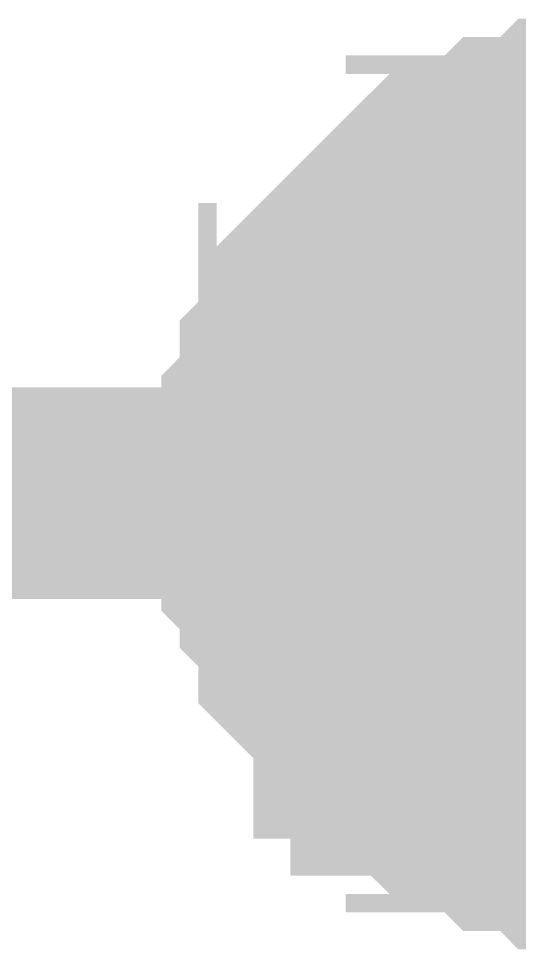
# Model space of a CAD drawing. Header units: inches. Extents: x 0 to 841, y 0 to 594.
# Drawn here: x 674.141 to 674.851, y 466.829 to 468.148 of the extents above; entities that cross this region are included whole.
import ezdxf

# ---------------------------------------------------------------- set-up
doc = ezdxf.new("R2010")
doc.units = ezdxf.units.IN
doc.layers.add('Sheet', color=255, linetype='Continuous')

msp = doc.modelspace()

# ---------------------------------------------------------------- linework, layer by layer
at = {"layer": 'Sheet'}
for points in [[(674.4933, 467.4758, 0.2997, 0.2997, 0), (674.4933, 467.5019, 0.2997, 0.2997, 0), (674.4933, 467.5281, 0.2997, 0.2997, 0), (674.4933, 467.5542, 0.2997, 0.2997, 0), (674.4933, 467.5803, 0.2997, 0.2997, 0), (674.5194, 467.6065, 0.2997, 0.2997, 0), (674.5194, 467.6326, 0.2997, 0.2997, 0), (674.5194, 467.6587, 0.2997, 0.2997, 0), (674.5456, 467.6849, 0.2997, 0.2997, 0), (674.5456, 467.711, 0.2997, 0.2997, 0), (674.5456, 467.7371, 0.2997, 0.2997, 0), (674.5717, 467.7371, 0.2997, 0.2997, 0), (674.5717, 467.7632, 0.2997, 0.2997, 0), (674.5978, 467.7894, 0.2997, 0.2997, 0), (674.6239, 467.8155, 0.2997, 0.2997, 0), (674.6239, 467.8155, 0.2997, 0.2997, 0), (674.6501, 467.8416, 0.2997, 0.2997, 0), (674.6762, 467.8678, 0.2997, 0.2997, 0), (674.6762, 467.8678, 0.2997, 0.2997, 0), (674.7023, 467.8939, 0.2997, 0.2997, 0), (674.7285, 467.92, 0.2997, 0.2997, 0), (674.7546, 467.92, 0.2997, 0.2997, 0), (674.7546, 467.9462, 0.2997, 0.2997, 0), (674.7807, 467.9462, 0.2997, 0.2997, 0), (674.8069, 467.9462, 0.2997, 0.2997, 0), (674.833, 467.9723, 0.2997, 0.2997, 0), (674.8591, 467.9723, 0.2997, 0.2997, 0), (674.8853, 467.9723, 0.2997, 0.2997, 0), (674.9114, 467.9984, 0.2997, 0.2997, 0), (674.9375, 467.9984, 0.2997, 0.2997, 0), (674.9636, 467.9984, 0.2997, 0.2997, 0), (674.9898, 467.9984, 0.2997, 0.2997, 0), (675.0159, 467.9984, 0.2997, 0.2997, 0)], [(674.4933, 467.4758, 0.2997, 0.2997, 0), (674.4933, 467.5019, 0.2997, 0.2997, 0), (674.4933, 467.5281, 0.2997, 0.2997, 0), (674.4933, 467.5542, 0.2997, 0.2997, 0), (674.4933, 467.5803, 0.2997, 0.2997, 0), (674.5194, 467.6065, 0.2997, 0.2997, 0), (674.5194, 467.6326, 0.2997, 0.2997, 0), (674.5194, 467.6587, 0.2997, 0.2997, 0), (674.5456, 467.6849, 0.2997, 0.2997, 0), (674.5456, 467.711, 0.2997, 0.2997, 0), (674.5456, 467.7371, 0.2997, 0.2997, 0), (674.5717, 467.7371, 0.2997, 0.2997, 0), (674.5717, 467.7632, 0.2997, 0.2997, 0), (674.5978, 467.7894, 0.2997, 0.2997, 0), (674.6239, 467.8155, 0.2997, 0.2997, 0), (674.6239, 467.8155, 0.2997, 0.2997, 0), (674.6501, 467.8416, 0.2997, 0.2997, 0), (674.6762, 467.8678, 0.2997, 0.2997, 0), (674.6762, 467.8678, 0.2997, 0.2997, 0), (674.7023, 467.8939, 0.2997, 0.2997, 0), (674.7285, 467.92, 0.2997, 0.2997, 0), (674.7546, 467.92, 0.2997, 0.2997, 0), (674.7546, 467.9462, 0.2997, 0.2997, 0), (674.7807, 467.9462, 0.2997, 0.2997, 0), (674.8069, 467.9462, 0.2997, 0.2997, 0), (674.833, 467.9723, 0.2997, 0.2997, 0), (674.8591, 467.9723, 0.2997, 0.2997, 0), (674.8853, 467.9723, 0.2997, 0.2997, 0), (674.9114, 467.9984, 0.2997, 0.2997, 0), (674.9375, 467.9984, 0.2997, 0.2997, 0), (674.9636, 467.9984, 0.2997, 0.2997, 0), (674.9898, 467.9984, 0.2997, 0.2997, 0), (675.0159, 467.9984, 0.2997, 0.2997, 0)], [(674.4933, 467.4758, 0.2997, 0.2997, 0), (674.4933, 467.5019, 0.2997, 0.2997, 0), (674.4933, 467.5281, 0.2997, 0.2997, 0), (674.4933, 467.5542, 0.2997, 0.2997, 0), (674.4933, 467.5803, 0.2997, 0.2997, 0), (674.5194, 467.6065, 0.2997, 0.2997, 0), (674.5194, 467.6326, 0.2997, 0.2997, 0), (674.5194, 467.6587, 0.2997, 0.2997, 0), (674.5456, 467.6849, 0.2997, 0.2997, 0), (674.5456, 467.711, 0.2997, 0.2997, 0), (674.5456, 467.7371, 0.2997, 0.2997, 0), (674.5717, 467.7371, 0.2997, 0.2997, 0), (674.5717, 467.7632, 0.2997, 0.2997, 0), (674.5978, 467.7894, 0.2997, 0.2997, 0), (674.6239, 467.8155, 0.2997, 0.2997, 0), (674.6239, 467.8155, 0.2997, 0.2997, 0), (674.6501, 467.8416, 0.2997, 0.2997, 0), (674.6762, 467.8678, 0.2997, 0.2997, 0), (674.6762, 467.8678, 0.2997, 0.2997, 0), (674.7023, 467.8939, 0.2997, 0.2997, 0), (674.7285, 467.92, 0.2997, 0.2997, 0), (674.7546, 467.92, 0.2997, 0.2997, 0), (674.7546, 467.9462, 0.2997, 0.2997, 0), (674.7807, 467.9462, 0.2997, 0.2997, 0), (674.8069, 467.9462, 0.2997, 0.2997, 0), (674.833, 467.9723, 0.2997, 0.2997, 0), (674.8591, 467.9723, 0.2997, 0.2997, 0), (674.8853, 467.9723, 0.2997, 0.2997, 0), (674.9114, 467.9984, 0.2997, 0.2997, 0), (674.9375, 467.9984, 0.2997, 0.2997, 0), (674.9636, 467.9984, 0.2997, 0.2997, 0), (674.9898, 467.9984, 0.2997, 0.2997, 0), (675.0159, 467.9984, 0.2997, 0.2997, 0)], [(674.4933, 467.4758, 0.2997, 0.2997, 0), (674.4933, 467.5019, 0.2997, 0.2997, 0), (674.4933, 467.5281, 0.2997, 0.2997, 0), (674.4933, 467.5542, 0.2997, 0.2997, 0), (674.4933, 467.5803, 0.2997, 0.2997, 0), (674.5194, 467.6065, 0.2997, 0.2997, 0), (674.5194, 467.6326, 0.2997, 0.2997, 0), (674.5194, 467.6587, 0.2997, 0.2997, 0), (674.5456, 467.6849, 0.2997, 0.2997, 0), (674.5456, 467.711, 0.2997, 0.2997, 0), (674.5456, 467.7371, 0.2997, 0.2997, 0), (674.5717, 467.7371, 0.2997, 0.2997, 0), (674.5717, 467.7632, 0.2997, 0.2997, 0), (674.5978, 467.7894, 0.2997, 0.2997, 0), (674.6239, 467.8155, 0.2997, 0.2997, 0), (674.6239, 467.8155, 0.2997, 0.2997, 0), (674.6501, 467.8416, 0.2997, 0.2997, 0), (674.6762, 467.8678, 0.2997, 0.2997, 0), (674.6762, 467.8678, 0.2997, 0.2997, 0), (674.7023, 467.8939, 0.2997, 0.2997, 0), (674.7285, 467.92, 0.2997, 0.2997, 0), (674.7546, 467.92, 0.2997, 0.2997, 0), (674.7546, 467.9462, 0.2997, 0.2997, 0), (674.7807, 467.9462, 0.2997, 0.2997, 0), (674.8069, 467.9462, 0.2997, 0.2997, 0), (674.833, 467.9723, 0.2997, 0.2997, 0), (674.8591, 467.9723, 0.2997, 0.2997, 0), (674.8853, 467.9723, 0.2997, 0.2997, 0), (674.9114, 467.9984, 0.2997, 0.2997, 0), (674.9375, 467.9984, 0.2997, 0.2997, 0), (674.9636, 467.9984, 0.2997, 0.2997, 0), (674.9898, 467.9984, 0.2997, 0.2997, 0), (675.0159, 467.9984, 0.2997, 0.2997, 0)], [(674.4933, 467.4758, 0.0991, 0.0991, 0), (674.4933, 467.5019, 0.0991, 0.0991, 0), (674.4933, 467.5281, 0.0991, 0.0991, 0), (674.4933, 467.5542, 0.0991, 0.0991, 0), (674.4933, 467.5803, 0.0991, 0.0991, 0), (674.5194, 467.6065, 0.0991, 0.0991, 0), (674.5194, 467.6326, 0.0991, 0.0991, 0), (674.5194, 467.6587, 0.0991, 0.0991, 0), (674.5456, 467.6849, 0.0991, 0.0991, 0), (674.5456, 467.711, 0.0991, 0.0991, 0), (674.5456, 467.7371, 0.0991, 0.0991, 0), (674.5717, 467.7371, 0.0991, 0.0991, 0), (674.5717, 467.7632, 0.0991, 0.0991, 0), (674.5978, 467.7894, 0.0991, 0.0991, 0), (674.6239, 467.8155, 0.0991, 0.0991, 0), (674.6239, 467.8155, 0.0991, 0.0991, 0), (674.6501, 467.8416, 0.0991, 0.0991, 0), (674.6762, 467.8678, 0.0991, 0.0991, 0), (674.6762, 467.8678, 0.0991, 0.0991, 0), (674.7023, 467.8939, 0.0991, 0.0991, 0), (674.7285, 467.92, 0.0991, 0.0991, 0), (674.7546, 467.92, 0.0991, 0.0991, 0), (674.7546, 467.9462, 0.0991, 0.0991, 0), (674.7807, 467.9462, 0.0991, 0.0991, 0), (674.8069, 467.9462, 0.0991, 0.0991, 0), (674.833, 467.9723, 0.0991, 0.0991, 0), (674.8591, 467.9723, 0.0991, 0.0991, 0), (674.8853, 467.9723, 0.0991, 0.0991, 0), (674.9114, 467.9984, 0.0991, 0.0991, 0)], [(674.4933, 467.4758, 0.0991, 0.0991, 0), (674.4933, 467.5019, 0.0991, 0.0991, 0), (674.4933, 467.5281, 0.0991, 0.0991, 0), (674.4933, 467.5542, 0.0991, 0.0991, 0), (674.4933, 467.5803, 0.0991, 0.0991, 0), (674.5194, 467.6065, 0.0991, 0.0991, 0), (674.5194, 467.6326, 0.0991, 0.0991, 0), (674.5194, 467.6587, 0.0991, 0.0991, 0), (674.5456, 467.6849, 0.0991, 0.0991, 0), (674.5456, 467.711, 0.0991, 0.0991, 0), (674.5456, 467.7371, 0.0991, 0.0991, 0), (674.5717, 467.7371, 0.0991, 0.0991, 0), (674.5717, 467.7632, 0.0991, 0.0991, 0), (674.5978, 467.7894, 0.0991, 0.0991, 0), (674.6239, 467.8155, 0.0991, 0.0991, 0), (674.6239, 467.8155, 0.0991, 0.0991, 0), (674.6501, 467.8416, 0.0991, 0.0991, 0), (674.6762, 467.8678, 0.0991, 0.0991, 0), (674.6762, 467.8678, 0.0991, 0.0991, 0), (674.7023, 467.8939, 0.0991, 0.0991, 0), (674.7285, 467.92, 0.0991, 0.0991, 0), (674.7546, 467.92, 0.0991, 0.0991, 0), (674.7546, 467.9462, 0.0991, 0.0991, 0), (674.7807, 467.9462, 0.0991, 0.0991, 0), (674.8069, 467.9462, 0.0991, 0.0991, 0), (674.833, 467.9723, 0.0991, 0.0991, 0), (674.8591, 467.9723, 0.0991, 0.0991, 0), (674.8853, 467.9723, 0.0991, 0.0991, 0), (674.9114, 467.9984, 0.0991, 0.0991, 0)], [(674.4933, 467.4758, 0.0991, 0.0991, 0), (674.4933, 467.5019, 0.0991, 0.0991, 0), (674.4933, 467.5281, 0.0991, 0.0991, 0), (674.4933, 467.5542, 0.0991, 0.0991, 0), (674.4933, 467.5803, 0.0991, 0.0991, 0), (674.5194, 467.6065, 0.0991, 0.0991, 0), (674.5194, 467.6326, 0.0991, 0.0991, 0), (674.5194, 467.6587, 0.0991, 0.0991, 0), (674.5456, 467.6849, 0.0991, 0.0991, 0), (674.5456, 467.711, 0.0991, 0.0991, 0), (674.5456, 467.7371, 0.0991, 0.0991, 0), (674.5717, 467.7371, 0.0991, 0.0991, 0), (674.5717, 467.7632, 0.0991, 0.0991, 0), (674.5978, 467.7894, 0.0991, 0.0991, 0), (674.6239, 467.8155, 0.0991, 0.0991, 0), (674.6239, 467.8155, 0.0991, 0.0991, 0), (674.6501, 467.8416, 0.0991, 0.0991, 0), (674.6762, 467.8678, 0.0991, 0.0991, 0), (674.6762, 467.8678, 0.0991, 0.0991, 0), (674.7023, 467.8939, 0.0991, 0.0991, 0), (674.7285, 467.92, 0.0991, 0.0991, 0), (674.7546, 467.92, 0.0991, 0.0991, 0), (674.7546, 467.9462, 0.0991, 0.0991, 0), (674.7807, 467.9462, 0.0991, 0.0991, 0), (674.8069, 467.9462, 0.0991, 0.0991, 0), (674.833, 467.9723, 0.0991, 0.0991, 0), (674.8591, 467.9723, 0.0991, 0.0991, 0), (674.8853, 467.9723, 0.0991, 0.0991, 0), (674.9114, 467.9984, 0.0991, 0.0991, 0)], [(674.4933, 467.4758, 0.0991, 0.0991, 0), (674.4933, 467.5019, 0.0991, 0.0991, 0), (674.4933, 467.5281, 0.0991, 0.0991, 0), (674.4933, 467.5542, 0.0991, 0.0991, 0), (674.4933, 467.5803, 0.0991, 0.0991, 0), (674.5194, 467.6065, 0.0991, 0.0991, 0), (674.5194, 467.6326, 0.0991, 0.0991, 0), (674.5194, 467.6587, 0.0991, 0.0991, 0), (674.5456, 467.6849, 0.0991, 0.0991, 0), (674.5456, 467.711, 0.0991, 0.0991, 0), (674.5456, 467.7371, 0.0991, 0.0991, 0), (674.5717, 467.7371, 0.0991, 0.0991, 0), (674.5717, 467.7632, 0.0991, 0.0991, 0), (674.5978, 467.7894, 0.0991, 0.0991, 0), (674.6239, 467.8155, 0.0991, 0.0991, 0), (674.6239, 467.8155, 0.0991, 0.0991, 0), (674.6501, 467.8416, 0.0991, 0.0991, 0), (674.6762, 467.8678, 0.0991, 0.0991, 0), (674.6762, 467.8678, 0.0991, 0.0991, 0), (674.7023, 467.8939, 0.0991, 0.0991, 0), (674.7285, 467.92, 0.0991, 0.0991, 0), (674.7546, 467.92, 0.0991, 0.0991, 0), (674.7546, 467.9462, 0.0991, 0.0991, 0), (674.7807, 467.9462, 0.0991, 0.0991, 0), (674.8069, 467.9462, 0.0991, 0.0991, 0), (674.833, 467.9723, 0.0991, 0.0991, 0), (674.8591, 467.9723, 0.0991, 0.0991, 0), (674.8853, 467.9723, 0.0991, 0.0991, 0), (674.9114, 467.9984, 0.0991, 0.0991, 0)], [(717.5049, 467.4758, 0.2997, 0.2997, 0), (675.0159, 467.4758, 0.2997, 0.2997, 0), (670.0249, 467.4758, 0.2997, 0.2997, 0)], [(675.0159, 466.9793, 0.2997, 0.2997, 0), (674.9898, 466.9793, 0.2997, 0.2997, 0), (674.9636, 466.9793, 0.2997, 0.2997, 0), (674.9375, 466.9793, 0.2997, 0.2997, 0), (674.9114, 466.9793, 0.2997, 0.2997, 0), (674.8853, 467.0055, 0.2997, 0.2997, 0), (674.8591, 467.0055, 0.2997, 0.2997, 0), (674.833, 467.0055, 0.2997, 0.2997, 0), (674.8069, 467.0316, 0.2997, 0.2997, 0), (674.7807, 467.0316, 0.2997, 0.2997, 0), (674.7546, 467.0316, 0.2997, 0.2997, 0), (674.7546, 467.0577, 0.2997, 0.2997, 0), (674.7285, 467.0577, 0.2997, 0.2997, 0), (674.7023, 467.0838, 0.2997, 0.2997, 0), (674.6762, 467.0838, 0.2997, 0.2997, 0), (674.6762, 467.11, 0.2997, 0.2997, 0), (674.6501, 467.1361, 0.2997, 0.2997, 0), (674.6239, 467.1361, 0.2997, 0.2997, 0), (674.6239, 467.1622, 0.2997, 0.2997, 0), (674.5978, 467.1884, 0.2997, 0.2997, 0), (674.5717, 467.2145, 0.2997, 0.2997, 0), (674.5717, 467.2145, 0.2997, 0.2997, 0), (674.5456, 467.2406, 0.2997, 0.2997, 0), (674.5456, 467.2668, 0.2997, 0.2997, 0), (674.5456, 467.2929, 0.2997, 0.2997, 0), (674.5194, 467.319, 0.2997, 0.2997, 0), (674.5194, 467.3452, 0.2997, 0.2997, 0), (674.5194, 467.3452, 0.2997, 0.2997, 0), (674.4933, 467.3713, 0.2997, 0.2997, 0), (674.4933, 467.3974, 0.2997, 0.2997, 0), (674.4933, 467.4235, 0.2997, 0.2997, 0), (674.4933, 467.4497, 0.2997, 0.2997, 0), (674.4933, 467.4758, 0.2997, 0.2997, 0)], [(674.4933, 467.4758, 0.2997, 0.2997, 0), (674.4933, 467.4758, 0.2997, 0.2997, 0)], [(675.0159, 466.9793, 0.2997, 0.2997, 0), (674.9898, 466.9793, 0.2997, 0.2997, 0), (674.9636, 466.9793, 0.2997, 0.2997, 0), (674.9375, 466.9793, 0.2997, 0.2997, 0), (674.9114, 466.9793, 0.2997, 0.2997, 0), (674.8853, 467.0055, 0.2997, 0.2997, 0), (674.8591, 467.0055, 0.2997, 0.2997, 0), (674.833, 467.0055, 0.2997, 0.2997, 0), (674.8069, 467.0316, 0.2997, 0.2997, 0), (674.7807, 467.0316, 0.2997, 0.2997, 0), (674.7546, 467.0316, 0.2997, 0.2997, 0), (674.7546, 467.0577, 0.2997, 0.2997, 0), (674.7285, 467.0577, 0.2997, 0.2997, 0), (674.7023, 467.0838, 0.2997, 0.2997, 0), (674.6762, 467.0838, 0.2997, 0.2997, 0), (674.6762, 467.11, 0.2997, 0.2997, 0), (674.6501, 467.1361, 0.2997, 0.2997, 0), (674.6239, 467.1361, 0.2997, 0.2997, 0), (674.6239, 467.1622, 0.2997, 0.2997, 0), (674.5978, 467.1884, 0.2997, 0.2997, 0), (674.5717, 467.2145, 0.2997, 0.2997, 0), (674.5717, 467.2145, 0.2997, 0.2997, 0), (674.5456, 467.2406, 0.2997, 0.2997, 0), (674.5456, 467.2668, 0.2997, 0.2997, 0), (674.5456, 467.2929, 0.2997, 0.2997, 0), (674.5194, 467.319, 0.2997, 0.2997, 0), (674.5194, 467.3452, 0.2997, 0.2997, 0), (674.5194, 467.3452, 0.2997, 0.2997, 0), (674.4933, 467.3713, 0.2997, 0.2997, 0), (674.4933, 467.3974, 0.2997, 0.2997, 0), (674.4933, 467.4235, 0.2997, 0.2997, 0), (674.4933, 467.4497, 0.2997, 0.2997, 0), (674.4933, 467.4758, 0.2997, 0.2997, 0)], [(674.4933, 467.4758, 0.2997, 0.2997, 0), (674.4933, 467.4758, 0.2997, 0.2997, 0)], [(675.0159, 466.9793, 0.2997, 0.2997, 0), (674.9898, 466.9793, 0.2997, 0.2997, 0), (674.9636, 466.9793, 0.2997, 0.2997, 0), (674.9375, 466.9793, 0.2997, 0.2997, 0), (674.9114, 466.9793, 0.2997, 0.2997, 0), (674.8853, 467.0055, 0.2997, 0.2997, 0), (674.8591, 467.0055, 0.2997, 0.2997, 0), (674.833, 467.0055, 0.2997, 0.2997, 0), (674.8069, 467.0316, 0.2997, 0.2997, 0), (674.7807, 467.0316, 0.2997, 0.2997, 0), (674.7546, 467.0316, 0.2997, 0.2997, 0), (674.7546, 467.0577, 0.2997, 0.2997, 0), (674.7285, 467.0577, 0.2997, 0.2997, 0), (674.7023, 467.0838, 0.2997, 0.2997, 0), (674.6762, 467.0838, 0.2997, 0.2997, 0), (674.6762, 467.11, 0.2997, 0.2997, 0), (674.6501, 467.1361, 0.2997, 0.2997, 0), (674.6239, 467.1361, 0.2997, 0.2997, 0), (674.6239, 467.1622, 0.2997, 0.2997, 0), (674.5978, 467.1884, 0.2997, 0.2997, 0), (674.5717, 467.2145, 0.2997, 0.2997, 0), (674.5717, 467.2145, 0.2997, 0.2997, 0), (674.5456, 467.2406, 0.2997, 0.2997, 0), (674.5456, 467.2668, 0.2997, 0.2997, 0), (674.5456, 467.2929, 0.2997, 0.2997, 0), (674.5194, 467.319, 0.2997, 0.2997, 0), (674.5194, 467.3452, 0.2997, 0.2997, 0), (674.5194, 467.3452, 0.2997, 0.2997, 0), (674.4933, 467.3713, 0.2997, 0.2997, 0), (674.4933, 467.3974, 0.2997, 0.2997, 0), (674.4933, 467.4235, 0.2997, 0.2997, 0), (674.4933, 467.4497, 0.2997, 0.2997, 0), (674.4933, 467.4758, 0.2997, 0.2997, 0)], [(674.4933, 467.4758, 0.2997, 0.2997, 0), (674.4933, 467.4758, 0.2997, 0.2997, 0)], [(675.0159, 466.9793, 0.2997, 0.2997, 0), (674.9898, 466.9793, 0.2997, 0.2997, 0), (674.9636, 466.9793, 0.2997, 0.2997, 0), (674.9375, 466.9793, 0.2997, 0.2997, 0), (674.9114, 466.9793, 0.2997, 0.2997, 0), (674.8853, 467.0055, 0.2997, 0.2997, 0), (674.8591, 467.0055, 0.2997, 0.2997, 0), (674.833, 467.0055, 0.2997, 0.2997, 0), (674.8069, 467.0316, 0.2997, 0.2997, 0), (674.7807, 467.0316, 0.2997, 0.2997, 0), (674.7546, 467.0316, 0.2997, 0.2997, 0), (674.7546, 467.0577, 0.2997, 0.2997, 0), (674.7285, 467.0577, 0.2997, 0.2997, 0), (674.7023, 467.0838, 0.2997, 0.2997, 0), (674.6762, 467.0838, 0.2997, 0.2997, 0), (674.6762, 467.11, 0.2997, 0.2997, 0), (674.6501, 467.1361, 0.2997, 0.2997, 0), (674.6239, 467.1361, 0.2997, 0.2997, 0), (674.6239, 467.1622, 0.2997, 0.2997, 0), (674.5978, 467.1884, 0.2997, 0.2997, 0), (674.5717, 467.2145, 0.2997, 0.2997, 0), (674.5717, 467.2145, 0.2997, 0.2997, 0), (674.5456, 467.2406, 0.2997, 0.2997, 0), (674.5456, 467.2668, 0.2997, 0.2997, 0), (674.5456, 467.2929, 0.2997, 0.2997, 0), (674.5194, 467.319, 0.2997, 0.2997, 0), (674.5194, 467.3452, 0.2997, 0.2997, 0), (674.5194, 467.3452, 0.2997, 0.2997, 0), (674.4933, 467.3713, 0.2997, 0.2997, 0), (674.4933, 467.3974, 0.2997, 0.2997, 0), (674.4933, 467.4235, 0.2997, 0.2997, 0), (674.4933, 467.4497, 0.2997, 0.2997, 0), (674.4933, 467.4758, 0.2997, 0.2997, 0)], [(674.4933, 467.4758, 0.2997, 0.2997, 0), (674.4933, 467.4758, 0.2997, 0.2997, 0)], [(674.9114, 466.9793, 0.0991, 0.0991, 0), (674.8853, 467.0055, 0.0991, 0.0991, 0), (674.8591, 467.0055, 0.0991, 0.0991, 0), (674.833, 467.0055, 0.0991, 0.0991, 0), (674.8069, 467.0316, 0.0991, 0.0991, 0), (674.7807, 467.0316, 0.0991, 0.0991, 0), (674.7546, 467.0316, 0.0991, 0.0991, 0), (674.7546, 467.0577, 0.0991, 0.0991, 0), (674.7285, 467.0577, 0.0991, 0.0991, 0), (674.7023, 467.0838, 0.0991, 0.0991, 0), (674.6762, 467.0838, 0.0991, 0.0991, 0), (674.6762, 467.11, 0.0991, 0.0991, 0), (674.6501, 467.1361, 0.0991, 0.0991, 0), (674.6239, 467.1361, 0.0991, 0.0991, 0), (674.6239, 467.1622, 0.0991, 0.0991, 0), (674.5978, 467.1884, 0.0991, 0.0991, 0), (674.5717, 467.2145, 0.0991, 0.0991, 0), (674.5717, 467.2145, 0.0991, 0.0991, 0), (674.5456, 467.2406, 0.0991, 0.0991, 0), (674.5456, 467.2668, 0.0991, 0.0991, 0), (674.5456, 467.2929, 0.0991, 0.0991, 0), (674.5194, 467.319, 0.0991, 0.0991, 0), (674.5194, 467.3452, 0.0991, 0.0991, 0), (674.5194, 467.3452, 0.0991, 0.0991, 0), (674.4933, 467.3713, 0.0991, 0.0991, 0), (674.4933, 467.3974, 0.0991, 0.0991, 0), (674.4933, 467.4235, 0.0991, 0.0991, 0), (674.4933, 467.4497, 0.0991, 0.0991, 0), (674.4933, 467.4758, 0.0991, 0.0991, 0)], [(674.4933, 467.4758, 0.0991, 0.0991, 0), (674.4933, 467.4758, 0.0991, 0.0991, 0)], [(674.9114, 466.9793, 0.0991, 0.0991, 0), (674.8853, 467.0055, 0.0991, 0.0991, 0), (674.8591, 467.0055, 0.0991, 0.0991, 0), (674.833, 467.0055, 0.0991, 0.0991, 0), (674.8069, 467.0316, 0.0991, 0.0991, 0), (674.7807, 467.0316, 0.0991, 0.0991, 0), (674.7546, 467.0316, 0.0991, 0.0991, 0), (674.7546, 467.0577, 0.0991, 0.0991, 0), (674.7285, 467.0577, 0.0991, 0.0991, 0), (674.7023, 467.0838, 0.0991, 0.0991, 0), (674.6762, 467.0838, 0.0991, 0.0991, 0), (674.6762, 467.11, 0.0991, 0.0991, 0), (674.6501, 467.1361, 0.0991, 0.0991, 0), (674.6239, 467.1361, 0.0991, 0.0991, 0), (674.6239, 467.1622, 0.0991, 0.0991, 0), (674.5978, 467.1884, 0.0991, 0.0991, 0), (674.5717, 467.2145, 0.0991, 0.0991, 0), (674.5717, 467.2145, 0.0991, 0.0991, 0), (674.5456, 467.2406, 0.0991, 0.0991, 0), (674.5456, 467.2668, 0.0991, 0.0991, 0), (674.5456, 467.2929, 0.0991, 0.0991, 0), (674.5194, 467.319, 0.0991, 0.0991, 0), (674.5194, 467.3452, 0.0991, 0.0991, 0), (674.5194, 467.3452, 0.0991, 0.0991, 0), (674.4933, 467.3713, 0.0991, 0.0991, 0), (674.4933, 467.3974, 0.0991, 0.0991, 0), (674.4933, 467.4235, 0.0991, 0.0991, 0), (674.4933, 467.4497, 0.0991, 0.0991, 0), (674.4933, 467.4758, 0.0991, 0.0991, 0)], [(674.4933, 467.4758, 0.0991, 0.0991, 0), (674.4933, 467.4758, 0.0991, 0.0991, 0)], [(674.9114, 466.9793, 0.0991, 0.0991, 0), (674.8853, 467.0055, 0.0991, 0.0991, 0), (674.8591, 467.0055, 0.0991, 0.0991, 0), (674.833, 467.0055, 0.0991, 0.0991, 0), (674.8069, 467.0316, 0.0991, 0.0991, 0), (674.7807, 467.0316, 0.0991, 0.0991, 0), (674.7546, 467.0316, 0.0991, 0.0991, 0), (674.7546, 467.0577, 0.0991, 0.0991, 0), (674.7285, 467.0577, 0.0991, 0.0991, 0), (674.7023, 467.0838, 0.0991, 0.0991, 0), (674.6762, 467.0838, 0.0991, 0.0991, 0), (674.6762, 467.11, 0.0991, 0.0991, 0), (674.6501, 467.1361, 0.0991, 0.0991, 0), (674.6239, 467.1361, 0.0991, 0.0991, 0), (674.6239, 467.1622, 0.0991, 0.0991, 0), (674.5978, 467.1884, 0.0991, 0.0991, 0), (674.5717, 467.2145, 0.0991, 0.0991, 0), (674.5717, 467.2145, 0.0991, 0.0991, 0), (674.5456, 467.2406, 0.0991, 0.0991, 0), (674.5456, 467.2668, 0.0991, 0.0991, 0), (674.5456, 467.2929, 0.0991, 0.0991, 0), (674.5194, 467.319, 0.0991, 0.0991, 0), (674.5194, 467.3452, 0.0991, 0.0991, 0), (674.5194, 467.3452, 0.0991, 0.0991, 0), (674.4933, 467.3713, 0.0991, 0.0991, 0), (674.4933, 467.3974, 0.0991, 0.0991, 0), (674.4933, 467.4235, 0.0991, 0.0991, 0), (674.4933, 467.4497, 0.0991, 0.0991, 0), (674.4933, 467.4758, 0.0991, 0.0991, 0)], [(674.4933, 467.4758, 0.0991, 0.0991, 0), (674.4933, 467.4758, 0.0991, 0.0991, 0)], [(674.9114, 466.9793, 0.0991, 0.0991, 0), (674.8853, 467.0055, 0.0991, 0.0991, 0), (674.8591, 467.0055, 0.0991, 0.0991, 0), (674.833, 467.0055, 0.0991, 0.0991, 0), (674.8069, 467.0316, 0.0991, 0.0991, 0), (674.7807, 467.0316, 0.0991, 0.0991, 0), (674.7546, 467.0316, 0.0991, 0.0991, 0), (674.7546, 467.0577, 0.0991, 0.0991, 0), (674.7285, 467.0577, 0.0991, 0.0991, 0), (674.7023, 467.0838, 0.0991, 0.0991, 0), (674.6762, 467.0838, 0.0991, 0.0991, 0), (674.6762, 467.11, 0.0991, 0.0991, 0), (674.6501, 467.1361, 0.0991, 0.0991, 0), (674.6239, 467.1361, 0.0991, 0.0991, 0), (674.6239, 467.1622, 0.0991, 0.0991, 0), (674.5978, 467.1884, 0.0991, 0.0991, 0), (674.5717, 467.2145, 0.0991, 0.0991, 0), (674.5717, 467.2145, 0.0991, 0.0991, 0), (674.5456, 467.2406, 0.0991, 0.0991, 0), (674.5456, 467.2668, 0.0991, 0.0991, 0), (674.5456, 467.2929, 0.0991, 0.0991, 0), (674.5194, 467.319, 0.0991, 0.0991, 0), (674.5194, 467.3452, 0.0991, 0.0991, 0), (674.5194, 467.3452, 0.0991, 0.0991, 0), (674.4933, 467.3713, 0.0991, 0.0991, 0), (674.4933, 467.3974, 0.0991, 0.0991, 0), (674.4933, 467.4235, 0.0991, 0.0991, 0), (674.4933, 467.4497, 0.0991, 0.0991, 0), (674.4933, 467.4758, 0.0991, 0.0991, 0)], [(674.4933, 467.4758, 0.0991, 0.0991, 0), (674.4933, 467.4758, 0.0991, 0.0991, 0)]]:
    msp.add_lwpolyline(points, format="xyseb", dxfattribs=at)
msp.add_lwpolyline([(674.746, 467.5, 0.508, 0.508, 1), (675.254, 467.5, 0.508, 0.508, 1)], format="xyseb", close=True, dxfattribs=at)

doc.saveas('drawing.dxf')
